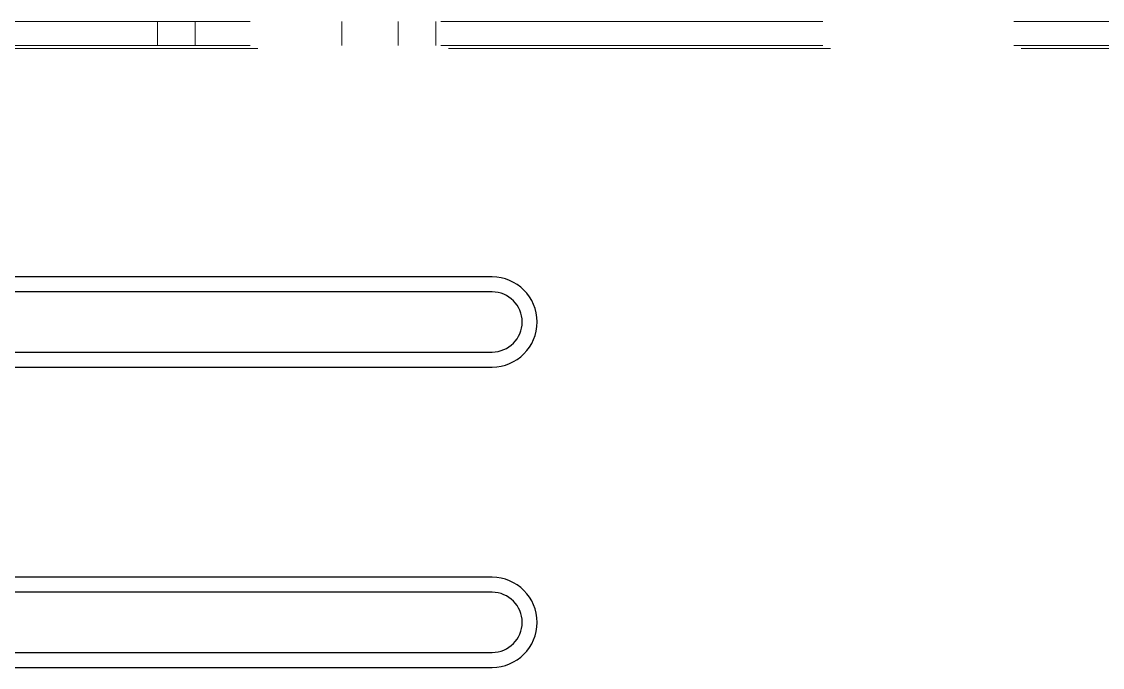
# Model space of a CAD drawing. Header units: millimetres. Extents: x 108 to 5832, y 144 to 4056.
# Drawn here: x 1396.5 to 1468.4, y 2856 to 2899 of the extents above; entities that cross this region are included whole.
import ezdxf

# ---------------------------------------------------------------- set-up
doc = ezdxf.new("R2010")
doc.units = ezdxf.units.MM
doc.header["$LTSCALE"] = 20
doc.linetypes.add('HIDDEN', pattern=[1.905, 1.27, -0.635])

msp = doc.modelspace()

# ---------------------------------------------------------------- linework, layer by layer
at = {"color": 1, "linetype": 'HIDDEN', "lineweight": 18}
for p, q in [((1119.602, 2898.987), (2766.002, 2898.987)), ((1405.552, 2898.987), (1405.552, 2897.387)), ((1408.052, 2897.387), (1408.052, 2898.987)), ((1417.802, 2898.987), (1417.802, 2897.387)), ((1421.552, 2898.987), (1421.552, 2897.387)), ((1424.052, 2897.387), (1424.052, 2898.987)), ((1119.602, 2897.387), (1469.802, 2897.387)), ((1120.109, 2897.187), (2765.495, 2897.187))]:
    msp.add_line(p, q, dxfattribs=at)
at = {"color": 7, "linetype": 'Continuous', "lineweight": 25}
for p, q in [((1427.802, 2881.987), (1307.802, 2881.987)), ((1427.802, 2880.987), (1307.802, 2880.987)), ((1307.802, 2876.987), (1427.802, 2876.987)), ((1307.802, 2875.987), (1427.802, 2875.987)), ((1427.802, 2861.987), (1307.802, 2861.987)), ((1427.802, 2860.987), (1307.802, 2860.987)), ((1307.802, 2856.987), (1427.802, 2856.987)), ((1307.802, 2855.987), (1427.802, 2855.987))]:
    msp.add_line(p, q, dxfattribs=at)
for centre, radius in [((1427.802, 2878.987), 3), ((1427.802, 2878.987), 2), ((1427.802, 2858.987), 3), ((1427.802, 2858.987), 2)]:
    msp.add_arc(centre, radius, 270, 90, dxfattribs=at)

doc.saveas('drawing.dxf')
